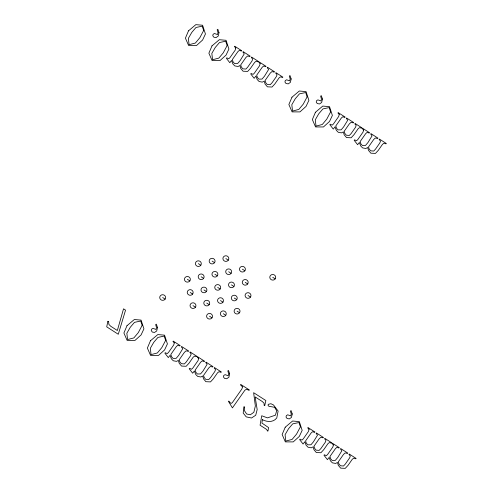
<?xml version="1.0" encoding="UTF-8"?>
<svg xmlns="http://www.w3.org/2000/svg" width="493" height="493" viewBox="0 0 493 493"><rect width="100%" height="100%" fill="white"/><g stroke="black" fill="none" stroke-linecap="round" stroke-linejoin="round"><path stroke-width="0.74" d="M272.746 277.294L275.211 278.878A2.958 2.816 6.4 0 0 272.925 274.484A2.958 2.816 6.4 0 0 270.102 278.527A2.958 2.816 6.4 0 0 275.211 278.878M225.868 258.579L228.333 260.162A2.958 2.816 6.4 0 0 226.053 255.768A2.958 2.816 6.4 0 0 223.224 259.811A2.958 2.816 6.4 0 0 228.333 260.162M242.427 269.203L244.892 270.786A2.958 2.816 6.4 0 0 242.605 266.393A2.958 2.816 6.4 0 0 239.783 270.435A2.958 2.816 6.4 0 0 244.892 270.786M212.113 261.111L214.578 262.689A2.958 2.816 6.4 0 0 212.292 258.301A2.958 2.816 6.4 0 0 209.47 262.338A2.958 2.816 6.4 0 0 214.578 262.689M228.672 271.729L231.131 273.313A2.958 2.816 6.4 0 0 228.851 268.919A2.958 2.816 6.4 0 0 226.022 272.962A2.958 2.816 6.4 0 0 231.131 273.313M245.224 282.353L247.689 283.937A2.958 2.816 6.4 0 0 245.409 279.543A2.958 2.816 6.4 0 0 242.581 283.586A2.958 2.816 6.4 0 0 247.689 283.937M198.352 263.638L200.817 265.222A2.958 2.816 6.4 0 0 198.531 260.828A2.958 2.816 6.4 0 0 195.709 264.87A2.958 2.816 6.4 0 0 200.817 265.222M214.911 274.262L217.376 275.84A2.958 2.816 6.4 0 0 215.09 271.452A2.958 2.816 6.4 0 0 212.267 275.495A2.958 2.816 6.4 0 0 217.376 275.84M231.47 284.88L233.935 286.464A2.958 2.816 6.4 0 0 231.648 282.07A2.958 2.816 6.4 0 0 228.826 286.113A2.958 2.816 6.4 0 0 233.935 286.464M248.028 295.504L250.493 297.088A2.958 2.816 6.4 0 0 248.207 292.694A2.958 2.816 6.4 0 0 245.385 296.737A2.958 2.816 6.4 0 0 250.493 297.088M201.15 276.789L203.615 278.372A2.958 2.816 6.4 0 0 201.335 273.979A2.958 2.816 6.4 0 0 198.506 278.021A2.958 2.816 6.4 0 0 203.615 278.372M217.709 287.413L220.174 288.99A2.958 2.816 6.4 0 0 217.888 284.603A2.958 2.816 6.4 0 0 215.065 288.645A2.958 2.816 6.4 0 0 220.174 288.99M234.267 298.037L236.732 299.615A2.958 2.816 6.4 0 0 234.446 295.221A2.958 2.816 6.4 0 0 231.624 299.263A2.958 2.816 6.4 0 0 236.732 299.615M187.395 279.321L189.86 280.899A2.958 2.816 6.4 0 0 187.574 276.505A2.958 2.816 6.4 0 0 184.752 280.548A2.958 2.816 6.4 0 0 189.86 280.899M203.954 289.939L206.413 291.523A2.958 2.816 6.4 0 0 204.133 287.129A2.958 2.816 6.4 0 0 201.304 291.172A2.958 2.816 6.4 0 0 206.413 291.523M220.507 300.564L222.972 302.141A2.958 2.816 6.4 0 0 220.691 297.754A2.958 2.816 6.4 0 0 217.863 301.796A2.958 2.816 6.4 0 0 222.972 302.141M237.065 311.188L239.53 312.765A2.958 2.816 6.4 0 0 237.25 308.371A2.958 2.816 6.4 0 0 234.421 312.414A2.958 2.816 6.4 0 0 239.53 312.765M190.193 292.472L192.658 294.05A2.958 2.816 6.4 0 0 190.372 289.656A2.958 2.816 6.4 0 0 187.55 293.699A2.958 2.816 6.4 0 0 192.658 294.05M206.752 303.09L209.217 304.674A2.958 2.816 6.4 0 0 206.931 300.28A2.958 2.816 6.4 0 0 204.108 304.323A2.958 2.816 6.4 0 0 209.217 304.674M223.311 313.714L225.776 315.292A2.958 2.816 6.4 0 0 223.489 310.904A2.958 2.816 6.4 0 0 220.667 314.947A2.958 2.816 6.4 0 0 225.776 315.292M192.991 305.623L195.456 307.201A2.958 2.816 6.4 0 0 193.17 302.807A2.958 2.816 6.4 0 0 190.347 306.849A2.958 2.816 6.4 0 0 195.456 307.201M209.55 316.241L212.015 317.825A2.958 2.816 6.4 0 0 209.728 313.431A2.958 2.816 6.4 0 0 206.906 317.474A2.958 2.816 6.4 0 0 212.015 317.825M162.678 297.525L165.143 299.109A2.958 2.816 6.4 0 0 162.856 294.715A2.958 2.816 6.4 0 0 160.034 298.758A2.958 2.816 6.4 0 0 165.143 299.109M244.596 407.064L244.263 410.392L246.642 414.015L250.345 414.767L253.852 412.29L255.356 405.979L253.636 392.699L265.85 400.532L264.723 405.659L264.205 405.579L263.995 403.095L262.159 401.438L255.146 396.939L257.18 409.584L255.707 415.26L251.479 418.009L246.223 416.868L243.203 413.06L243.85 406.774L244.596 407.064M262.387 419.672L261.919 423.037L268.623 427.634L267.945 431.073L267.557 431.122L266.633 429.44L260.076 425.231L261.715 415.759L267.452 417.873L275.445 415.18L276.653 410.724L274.607 407.286L268.845 406.287L268.056 405.314L268.254 404.34L270.91 403.718L273.516 404.987L278.107 411.039L276.783 417.922C273.436 422.581 266.953 422.1 262.387 419.672M107.899 321.3L106.704 326.841L118.283 334.272L125.549 310.134L123.533 308.84L117.352 330.507L110.691 326.23L108.879 324.4L108.596 321.411L107.899 321.3M218.997 32.655L218.208 36.088L216.057 37.591L213.826 37.197L212.76 35.718L213.105 34.3L214.443 33.493L217.505 34.565L218.005 32.692L217.166 29.697L217.863 29.303L218.997 32.655M157.489 327.518L156.706 330.957L154.549 332.455L152.319 332.066L151.252 330.581L151.597 329.17L152.941 328.363L155.998 329.435L156.503 327.555L155.659 324.567L156.355 324.172L157.489 327.518M291.16 78.948L290.371 82.38L288.22 83.884L285.989 83.49L284.923 82.011L285.268 80.599L286.606 79.792L289.668 80.858L290.174 78.985L289.329 75.99L290.026 75.595L291.16 78.948M229.652 373.811L228.869 377.25L226.712 378.747L224.488 378.359L223.415 376.874L223.76 375.463L225.104 374.655L228.16 375.728L228.666 373.848L227.821 370.859L228.518 370.465L229.652 373.811M322.459 99.025L321.67 102.464L319.519 103.961L317.289 103.567L316.223 102.088L316.568 100.677L317.905 99.869L320.968 100.942L321.467 99.062L320.629 96.067L321.325 95.679L322.459 99.025M292.25 413.972L291.462 417.405L289.311 418.908L287.08 418.514L286.014 417.035L286.359 415.617L287.696 414.81L290.759 415.882L291.258 414.009L290.42 411.014L291.116 410.62L292.25 413.972M235.79 48.018L235.229 50.089L230.003 57.57L228.721 58.784L226.737 57.804L226.386 58.31L229.818 62.716L231.531 60.479L232.887 63.961L234.797 65.908L238.014 66.506L239.863 65.532L240.713 68.404L243.049 71.202L247.659 71.417L250.499 68.336L254.696 62.328L256.157 61.237L258.227 61.865L258.492 61.489L251.603 57.071L251.319 57.478L252.712 59.105L252.022 60.966L247.659 67.202L245.896 69.069L242.846 68.829L241.311 66.943L240.732 64.897L245.908 57.484L247.591 55.986L249.883 56.516L250.148 56.14L243.135 51.636L242.87 52.011L244.257 53.866L240.128 60.59L237.681 63.461L234.551 63.511L233.053 61.847L232.351 59.561L237.885 51.642L239.351 50.385L241.422 51.081L241.681 50.705L234.73 46.243L234.465 46.619L235.79 48.018M174.288 342.888L173.721 344.958L168.495 352.44L167.213 353.647L165.235 352.674L164.878 353.179L168.31 357.579L170.023 355.348L171.379 358.824L173.289 360.777L176.506 361.369L178.355 360.401L179.206 363.273L181.541 366.071L186.157 366.281L188.998 363.199L193.194 357.191L194.649 356.106L196.725 356.735L196.984 356.359L190.095 351.934L189.811 352.341L191.204 353.968L190.514 355.829L186.157 362.072L184.388 363.933L181.344 363.698L179.803 361.813L179.224 359.761L184.4 352.353L186.083 350.85L188.381 351.38L188.64 351.004L181.627 346.505L181.362 346.881L182.749 348.736L178.626 355.459L176.174 358.331L173.043 358.374L171.552 356.716L170.843 354.43L176.377 346.511L177.844 345.254L179.914 345.95L180.173 345.575L173.222 341.113L172.957 341.489L174.288 342.888M260.138 63.634L259.577 65.705L254.345 73.186L253.069 74.4L251.085 73.42L250.727 73.932L254.16 78.332L255.873 76.101L257.229 79.576L259.139 81.53L262.356 82.121L264.211 81.148L265.055 84.02L267.397 86.823L272.007 87.033L274.847 83.952L279.044 77.943L280.499 76.859L282.575 77.487L282.84 77.111L275.944 72.687L275.661 73.093L277.06 74.72L276.363 76.581L272.007 82.818L270.238 84.685L267.194 84.451L265.659 82.559L265.074 80.513L270.256 73.1L271.933 71.602L274.231 72.132L274.496 71.756L267.477 67.258L267.218 67.633L268.599 69.482L264.476 76.205L262.023 79.077L258.893 79.126L257.401 77.463L256.693 75.176L262.227 67.264L263.693 66L265.764 66.703L266.029 66.327L259.071 61.865L258.813 62.241L260.138 63.634M198.63 358.503L198.069 360.574L192.837 368.055L191.561 369.269L189.577 368.289L189.226 368.795L192.652 373.195L194.371 370.964L195.721 374.446L197.638 376.393L200.848 376.991L202.703 376.017L203.554 378.889L205.889 381.687L210.499 381.902L213.34 378.815L217.536 372.813L218.997 371.722L221.067 372.351L221.332 371.975L214.437 367.556L214.153 367.957L215.552 369.59L214.862 371.451L210.499 377.687L208.73 379.548L205.686 379.314L204.151 377.428L203.566 375.376L208.749 367.969L210.425 366.465L212.723 367.002L212.988 366.619L205.975 362.121L205.71 362.497L207.091 364.352L202.968 371.075L200.522 373.947L197.391 373.99L195.894 372.332L195.191 370.046L200.725 362.127L202.192 360.87L204.256 361.566L204.521 361.19L197.57 356.729L197.305 357.105L198.63 358.503M339.252 114.388L338.691 116.459L333.465 123.94L332.183 125.154L330.199 124.174L329.848 124.686L333.274 129.086L334.993 126.855L336.343 130.331L338.26 132.284L341.47 132.876L343.325 131.908L344.176 134.774L346.511 137.578L351.121 137.787L353.962 134.706L358.158 128.698L359.619 127.613L361.689 128.242L361.954 127.866L355.065 123.441L354.781 123.848L356.174 125.475L355.484 127.336L351.121 133.572L349.358 135.439L346.308 135.205L344.773 133.32L344.194 131.267L349.371 123.854L351.053 122.356L353.345 122.886L353.61 122.51L346.597 118.012L346.332 118.388L347.719 120.237L343.59 126.96L341.144 129.832L338.013 129.881L336.516 128.217L335.813 125.931L341.347 118.018L342.814 116.755L344.878 117.457L345.143 117.081L338.192 112.62L337.927 112.996L339.252 114.388M363.6 130.01L363.039 132.081L357.807 139.562L356.525 140.776L354.547 139.796L354.19 140.302L357.622 144.702L359.335 142.471L360.691 145.946L362.601 147.9L365.818 148.492L367.667 147.524L368.517 150.396L370.853 153.194L375.469 153.403L378.31 150.322L382.506 144.32L383.961 143.229L386.037 143.857L386.296 143.481L379.407 139.057L379.123 139.464L380.522 141.09L379.826 142.958L375.469 149.194L373.7 151.055L370.656 150.821L369.115 148.935L368.536 146.883L373.712 139.476L375.395 137.972L377.693 138.502L377.952 138.126L370.939 133.628L370.674 134.004L372.061 135.858L367.938 142.582L365.486 145.453L362.355 145.497L360.864 143.839L360.155 141.553L365.689 133.634L367.156 132.377L369.226 133.073L369.491 132.697L362.534 128.235L362.275 128.611L363.6 130.01M309.043 429.335L308.482 431.406L303.257 438.887L301.975 440.101L299.99 439.121L299.639 439.627L303.072 444.033L304.785 441.796L306.141 445.278L308.051 447.225L311.268 447.823L313.117 446.849L313.967 449.721L316.303 452.519L320.912 452.734L323.753 449.653L327.95 443.645L329.41 442.554L331.481 443.182L331.746 442.806L324.856 438.388L324.573 438.795L325.965 440.422L325.275 442.283L320.912 448.519L319.15 450.386L316.099 450.146L314.565 448.26L313.986 446.214L319.162 438.801L320.844 437.303L323.137 437.833L323.402 437.457L316.389 432.953L316.124 433.329L317.51 435.183L313.382 441.907L310.935 444.778L307.805 444.828L306.307 443.164L305.605 440.878L311.138 432.959L312.605 431.702L314.676 432.398L314.935 432.022L307.983 427.56L307.718 427.936L309.043 429.335M333.391 444.951L332.83 447.022L327.599 454.503L326.323 455.717L324.339 454.737L323.981 455.249L327.414 459.649L329.127 457.418L330.483 460.893L332.393 462.847L335.61 463.438L337.465 462.465L338.309 465.337L340.651 468.14L345.26 468.35L348.101 465.269L352.298 459.26L353.752 458.176L355.829 458.804L356.094 458.428L349.198 454.004L348.915 454.41L350.313 456.037L349.617 457.898L345.26 464.135L343.492 466.002L340.447 465.768L338.913 463.876L338.327 461.83L343.51 454.417L345.186 452.919L347.485 453.449L347.75 453.073L340.731 448.575L340.472 448.95L341.852 450.799L337.73 457.522L335.277 460.394L332.146 460.444L330.655 458.78L329.946 456.493L335.48 448.581L336.947 447.317L339.018 448.02L339.283 447.644L332.325 443.182L332.066 443.558L333.391 444.951M242.519 386.888L241.897 388.94L232.536 402.343L231.611 403.28L230.564 403.132L228.801 401.062L228.518 401.468L232.419 407.89L244.867 390.24L246.488 389.224L249.076 390.364L249.359 389.957L240.738 384.429L240.436 384.86L242.519 386.888M188.511 30.825L185.411 38.146L188.628 45.51L196.522 45.522L202.592 40.032L205.439 33.999L202.598 25.235L195.838 24.65L188.511 30.825M211.984 45.886L208.884 53.207L212.101 60.571L219.995 60.584L226.065 55.093L228.912 49.053L226.071 40.297L219.311 39.711L211.984 45.886M127.003 325.694L123.903 333.009L127.12 340.38L135.014 340.392L141.09 334.901L143.931 328.862L141.09 320.105L134.33 319.519L127.003 325.694M150.476 340.755L147.376 348.07L150.593 355.441L158.487 355.453L164.563 349.956L167.41 343.923L164.563 335.16L157.803 334.574L150.476 340.755M291.973 97.201L288.867 104.516L292.09 111.886L299.978 111.899L306.054 106.402L308.901 100.369L306.061 91.606L299.3 91.02L291.973 97.201M315.446 112.256L312.346 119.577L315.563 126.941L323.457 126.954L329.527 121.463L332.374 115.43L329.534 106.667L322.773 106.081L315.446 112.256M285.237 427.203L282.138 434.524L285.355 441.888L293.249 441.901L299.319 436.41L302.166 430.371L299.325 421.614L292.565 421.028L285.237 427.203M203.677 30.474L199.801 37.758L195.37 43.051L189.096 44.684L188.344 38.374L191.789 32.409L195.98 27.485L202.216 26.166L203.677 30.474M227.15 45.535L223.274 52.819L218.849 58.106L212.569 59.739L211.824 53.435L215.262 47.464L219.453 42.546L225.689 41.221L227.15 45.535M142.169 325.343L138.293 332.627L133.868 337.915L127.588 339.548L126.843 333.243L130.281 327.272L134.472 322.354L140.708 321.029L142.169 325.343M165.642 340.398L161.766 347.682L157.341 352.976L151.061 354.609L150.316 348.298L153.754 342.333L157.945 337.415L164.181 336.09L165.642 340.398M307.133 96.844L303.263 104.128L298.832 109.421L292.559 111.054L291.807 104.744L295.252 98.779L299.442 93.861L305.678 92.536L307.133 96.844M330.612 111.905L326.736 119.189L322.305 124.482L316.031 126.116L315.28 119.805L318.725 113.84L322.915 108.916L329.151 107.597L330.612 111.905M300.403 426.852L296.527 434.136L292.102 439.423L285.823 441.056L285.071 434.752L288.516 428.781L292.706 423.863L298.943 422.538L300.403 426.852"/></g></svg>
